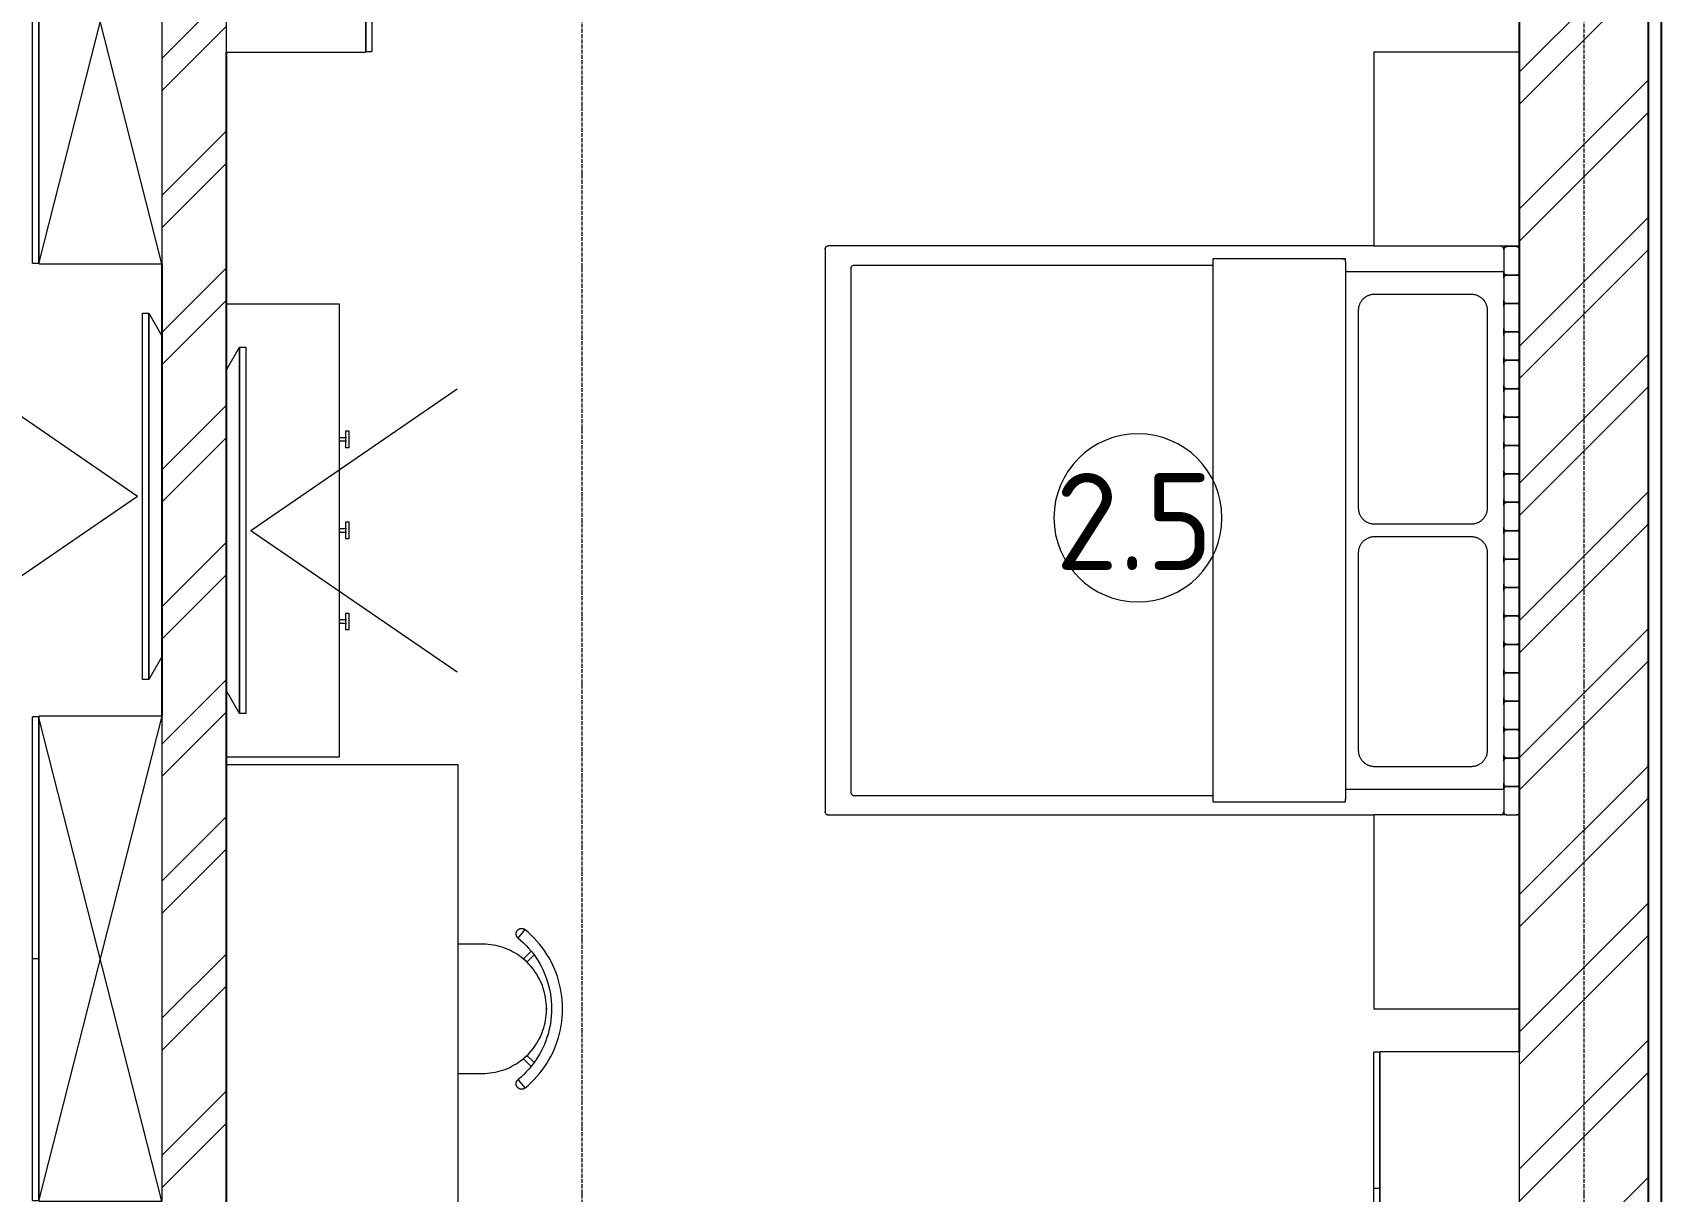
# Model space of a CAD drawing. Header units: millimetres. Extents: x -5016 to 23572, y 233981 to 377995.
# Drawn here: x 7800 to 12840, y 301780 to 305365 of the extents above; entities that cross this region are included whole.
import ezdxf

# ---------------------------------------------------------------- set-up
doc = ezdxf.new("R2010")
doc.units = ezdxf.units.MM
doc.linetypes.add('Осевая 12-2-2', pattern=[16, 12, -2, 0, -2])
for name, color, linetype, lineweight in [('A-AREA-IDEN', 8, 'Continuous', 13), ('A-DETL-GENF', 9, 'Continuous', 13), ('A-WALL', 8, 'Continuous', 13), ('A-WALL-PATT', 8, 'Continuous', 13), ('I-FURN', 9, 'Continuous', 13), ('M-EQPM', 9, 'Continuous', 13), ('S-GRID', 8, 'Continuous', 13), ('АР_подложка', 8, 'Continuous', 13)]:
    doc.layers.add(name, color=color, linetype=linetype, lineweight=lineweight)
doc.styles.add('GOST Common', font='GOST_Common.ttf', dxfattribs={"height": 300})
pattern_1 = [(45, (0, 0), (-212.132, 212.132), []), (45, (0, 100), (-212.132, 212.132), [])]

# ---------------------------------------------------------------- blocks, each defined once
blk = doc.blocks.new('INT 18 Шкаф - INT 18 Шкаф-1564877-Этаж 2 - План кровли')
at = {"layer": 'I-FURN'}
for p, q in [((-422.5, 80), (-422.5, -350)), ((-422.5, 80), (422.5, 80)), ((-421, 100), (-0.8, 100)), ((-421, 100), (-421, 82)), ((-0.8, 82), (-421, 82)), ((-0.8, 82), (-0.8, 100)), ((0.8, 100), (421, 100)), ((0.8, 100), (0.8, 82)), ((421, 82), (0.8, 82)), ((421, 82), (421, 100)), ((422.5, -350), (422.5, 80)), ((422.5, -350), (-422.5, -350))]:
    blk.add_line(p, q, dxfattribs=at)
blk = doc.blocks.new('ТВ - Плоский экран1 - ТВ 60_ 3-1356783-Этаж 2 - План кровли')
at = {"layer": 'M-EQPM'}
for p, q in [((-570.5, 18.5), (-500.5, 58.5)), ((492.6, 58.5), (562.6, 18.5)), ((-570.5, -1.5), (-570.5, 18.5)), ((-570.5, 18.5), (562.6, 18.5)), ((562.6, 18.5), (-570.5, 18.5)), ((562.6, 18.5), (562.6, -1.5)), ((562.6, -1.5), (-570.5, -1.5)), ((-3.9, -16.5), (-441.8, -655.4)), ((-3.9, -16.5), (433.9, -655.4))]:
    blk.add_line(p, q, dxfattribs=at)
blk = doc.blocks.new('INT 18 Шкаф - INT 18 Шкаф-1565554-Этаж 2 - План кровли')
at = {"layer": 'A-DETL-GENF'}
for p, q in [((750, 350), (-750, -32)), ((-750, 350), (750, -32))]:
    blk.add_line(p, q, dxfattribs=at)
at = {"layer": 'I-FURN'}
for p, q in [((-750, 350), (750, 350)), ((-750, 350), (-750, -30)), ((750, -30), (750, 350)), ((750, -30), (-750, -30)), ((-748.5, -32), (-0.8, -32)), ((-748.5, -32), (-748.5, -50)), ((-0.8, -50), (-748.5, -50)), ((-0.8, -50), (-0.8, -32)), ((0.8, -32), (748.5, -32)), ((0.8, -32), (0.8, -50)), ((748.5, -50), (0.8, -50)), ((748.5, -50), (748.5, -32))]:
    blk.add_line(p, q, dxfattribs=at)
blk = doc.blocks.new('INT 18 Шкаф-ящики - INT 18 Шкаф-ящики-V11-Этаж 2 - План кровли')
at = {"layer": 'I-FURN'}
for p, q in [((300, 100), (-300, 100)), ((-300, 100), (-300, -350)), ((300, -350), (300, 100))]:
    blk.add_line(p, q, dxfattribs=at)
blk = doc.blocks.new('INT 18 Шкаф-ящики - INT 18 Шкаф-ящики-V12-Этаж 2 - План кровли')
at = {"layer": 'I-FURN'}
for p, q in [((-300, 350), (-300, 342)), ((-300, 312), (-300, -100)), ((300, -100), (300, 350)), ((-300, -100), (300, -100))]:
    blk.add_line(p, q, dxfattribs=at)
blk = doc.blocks.new('INT Мягкая стеновая панель - INT Мягкая стеновая панель-1565844-Этаж 2 - План кровли')
at = {"layer": 'I-FURN'}
for p, q in [((-879, -310), (-879, -340)), ((-869, -350), (-801.1, -350)), ((-791.1, -310), (-791.1, -340)), ((-791.1, -340), (-791.1, -310)), ((-781.1, -350), (-713.2, -350)), ((-703.2, -310), (-703.2, -340)), ((-703.2, -340), (-703.2, -310)), ((-693.2, -350), (-625.3, -350)), ((-615.3, -310), (-615.3, -340)), ((-615.3, -340), (-615.3, -310)), ((-605.3, -350), (-537.4, -350)), ((-527.4, -310), (-527.4, -340)), ((-527.4, -340), (-527.4, -310)), ((-517.4, -350), (-449.5, -350)), ((-439.5, -310), (-439.5, -340)), ((-439.5, -340), (-439.5, -310)), ((-429.5, -350), (-361.6, -350)), ((-351.6, -310), (-351.6, -340)), ((-351.6, -340), (-351.6, -310)), ((-341.6, -350), (-273.7, -350)), ((-263.7, -310), (-263.7, -340)), ((-263.7, -340), (-263.7, -310)), ((-253.7, -350), (-185.8, -350)), ((-175.8, -310), (-175.8, -340)), ((-175.8, -340), (-175.8, -310)), ((-165.8, -350), (-97.9, -350)), ((-87.9, -310), (-87.9, -340)), ((-87.9, -340), (-87.9, -310)), ((-77.9, -350), (-10, -350)), ((0, -310), (0, -340)), ((0, -340), (0, -310)), ((10, -350), (77.9, -350)), ((87.9, -310), (87.9, -340)), ((87.9, -340), (87.9, -310)), ((97.9, -350), (165.8, -350)), ((175.8, -310), (175.8, -340)), ((175.8, -340), (175.8, -310)), ((185.8, -350), (253.7, -350)), ((263.7, -310), (263.7, -340)), ((263.7, -340), (263.7, -310)), ((273.7, -350), (341.6, -350)), ((351.6, -310), (351.6, -340)), ((351.6, -340), (351.6, -310)), ((361.6, -350), (429.5, -350)), ((439.5, -310), (439.5, -340)), ((439.5, -340), (439.5, -310)), ((449.5, -350), (517.4, -350)), ((527.4, -310), (527.4, -340)), ((527.4, -340), (527.4, -310)), ((537.4, -350), (605.3, -350)), ((615.3, -310), (615.3, -340)), ((615.3, -340), (615.3, -310)), ((625.3, -350), (693.2, -350)), ((703.2, -310), (703.2, -340)), ((703.2, -340), (703.2, -310)), ((713.2, -350), (781.1, -350)), ((791.1, -340), (791.1, -310)), ((791.1, -310), (791.1, -340)), ((801.1, -350), (869, -350)), ((879, -340), (879, -310))]:
    blk.add_line(p, q, dxfattribs=at)
at = {"layer": 'I-FURN', "flags": 128}
for points in [[(-874.9, -302), (-876.1, -302.9), (-877.7, -305), (-878.7, -307.4), (-879, -310)], [(-791.1, -310), (-791.4, -307.4), (-792.4, -305), (-794, -302.9), (-795.2, -302)], [(-787, -302), (-788.2, -302.9), (-789.8, -305), (-790.8, -307.4), (-791.1, -310)], [(-703.2, -310), (-703.5, -307.4), (-704.5, -305), (-706.1, -302.9), (-707.3, -302)], [(-699.1, -302), (-700.3, -302.9), (-701.9, -305), (-702.9, -307.4), (-703.2, -310)], [(-615.3, -310), (-615.6, -307.4), (-616.6, -305), (-618.2, -302.9), (-619.4, -302)], [(-611.2, -302), (-612.4, -302.9), (-614, -305), (-615, -307.4), (-615.3, -310)], [(-527.4, -310), (-527.7, -307.4), (-528.7, -305), (-530.3, -302.9), (-531.5, -302)], [(-523.3, -302), (-524.5, -302.9), (-526.1, -305), (-527.1, -307.4), (-527.4, -310)], [(-439.5, -310), (-439.8, -307.4), (-440.8, -305), (-442.4, -302.9), (-443.6, -302)], [(-435.7, -302.2), (-436.6, -302.9), (-438.2, -305), (-439.2, -307.4), (-439.5, -310)], [(-351.6, -310), (-351.9, -307.4), (-352.9, -305), (-354.5, -302.9), (-355.7, -302)], [(-347.5, -302), (-348.7, -302.9), (-350.3, -305), (-351.3, -307.4), (-351.6, -310)], [(-263.7, -310), (-264, -307.4), (-265, -305), (-266.6, -302.9), (-267.8, -302)], [(-259.6, -302), (-260.8, -302.9), (-262.4, -305), (-263.4, -307.4), (-263.7, -310)], [(-175.8, -310), (-176.1, -307.4), (-177.1, -305), (-178.7, -302.9), (-179.9, -302)], [(-171.7, -302), (-172.9, -302.9), (-174.5, -305), (-175.5, -307.4), (-175.8, -310)], [(-87.9, -310), (-88.2, -307.4), (-89.2, -305), (-90.8, -302.9), (-92, -302)], [(-83.8, -302), (-85, -302.9), (-86.6, -305), (-87.6, -307.4), (-87.9, -310)], [(0, -310), (-0.3, -307.4), (-1.3, -305), (-2.9, -302.9), (-4.1, -302)], [(4.1, -302), (2.9, -302.9), (1.3, -305), (0.3, -307.4), (0, -310)], [(87.9, -310), (87.6, -307.4), (86.6, -305), (85, -302.9), (83.8, -302)], [(92, -302), (90.8, -302.9), (89.2, -305), (88.2, -307.4), (87.9, -310)], [(175.8, -310), (175.5, -307.4), (174.5, -305), (172.9, -302.9), (171.7, -302)], [(179.9, -302), (178.7, -302.9), (177.1, -305), (176.1, -307.4), (175.8, -310)], [(263.7, -310), (263.4, -307.4), (262.4, -305), (260.8, -302.9), (259.6, -302)], [(267.8, -302), (266.6, -302.9), (265, -305), (264, -307.4), (263.7, -310)], [(351.6, -310), (351.3, -307.4), (350.3, -305), (348.7, -302.9), (347.5, -302)], [(355.7, -302), (354.5, -302.9), (352.9, -305), (351.9, -307.4), (351.6, -310)], [(439.5, -310), (439.2, -307.4), (438.2, -305), (436.6, -302.9), (435.4, -302)], [(443.6, -302), (442.4, -302.9), (440.8, -305), (439.8, -307.4), (439.5, -310)], [(527.4, -310), (527.1, -307.4), (526.1, -305), (524.5, -302.9), (523.3, -302)], [(531.5, -302), (530.3, -302.9), (528.7, -305), (527.7, -307.4), (527.4, -310)], [(615.3, -310), (615, -307.4), (614, -305), (612.4, -302.9), (611.2, -302)], [(619.4, -302), (618.2, -302.9), (616.6, -305), (615.6, -307.4), (615.3, -310)], [(703.2, -310), (702.9, -307.4), (701.9, -305), (700.3, -302.9), (699.1, -302)], [(707.3, -302), (706.1, -302.9), (704.5, -305), (703.5, -307.4), (703.2, -310)], [(791.1, -310), (790.8, -307.4), (789.8, -305), (788.2, -302.9), (787, -302)], [(795.2, -302), (794, -302.9), (792.4, -305), (791.4, -307.4), (791.1, -310)], [(879, -310), (878.7, -307.4), (877.7, -305), (876.1, -302.9), (874.9, -302)], [(-879, -310), (-878.7, -307.4), (-877.7, -305)], [(-879, -340), (-878.7, -342.6), (-877.7, -345), (-876.1, -347.1), (-874, -348.7), (-871.6, -349.7), (-869, -350)], [(-877.7, -345), (-878.7, -342.6), (-879, -340)], [(-869, -350), (-871.6, -349.7), (-874, -348.7)], [(-801.1, -350), (-798.5, -349.7), (-796.1, -348.7), (-794, -347.1), (-792.4, -345), (-791.4, -342.6), (-791.1, -340)], [(-796.1, -348.7), (-798.5, -349.7), (-801.1, -350)], [(-792.4, -305), (-791.4, -307.4), (-791.1, -310)], [(-791.1, -340), (-791.4, -342.6), (-792.4, -345)], [(-791.1, -310), (-790.8, -307.4), (-789.8, -305)], [(-791.1, -340), (-790.8, -342.6), (-789.8, -345), (-788.2, -347.1), (-786.1, -348.7), (-783.7, -349.7), (-781.1, -350)], [(-789.8, -345), (-790.8, -342.6), (-791.1, -340)], [(-781.1, -350), (-783.7, -349.7), (-786.1, -348.7)], [(-713.2, -350), (-710.6, -349.7), (-708.2, -348.7), (-706.1, -347.1), (-704.5, -345), (-703.5, -342.6), (-703.2, -340)], [(-708.2, -348.7), (-710.6, -349.7), (-713.2, -350)], [(-704.5, -305), (-703.5, -307.4), (-703.2, -310)], [(-703.2, -340), (-703.5, -342.6), (-704.5, -345)], [(-703.2, -310), (-702.9, -307.4), (-701.9, -305)], [(-703.2, -340), (-702.9, -342.6), (-701.9, -345), (-700.3, -347.1), (-698.2, -348.7), (-695.8, -349.7), (-693.2, -350)], [(-701.9, -345), (-702.9, -342.6), (-703.2, -340)], [(-693.2, -350), (-695.8, -349.7), (-698.2, -348.7)], [(-625.3, -350), (-622.7, -349.7), (-620.3, -348.7), (-618.2, -347.1), (-616.6, -345), (-615.6, -342.6), (-615.3, -340)], [(-620.3, -348.7), (-622.7, -349.7), (-625.3, -350)], [(-616.6, -305), (-615.6, -307.4), (-615.3, -310)], [(-615.3, -340), (-615.6, -342.6), (-616.6, -345)], [(-615.3, -310), (-615, -307.4), (-614, -305)], [(-615.3, -340), (-615, -342.6), (-614, -345), (-612.4, -347.1), (-610.3, -348.7), (-607.9, -349.7), (-605.3, -350)], [(-614, -345), (-615, -342.6), (-615.3, -340)], [(-605.3, -350), (-607.9, -349.7), (-610.3, -348.7)], [(-537.4, -350), (-534.8, -349.7), (-532.4, -348.7), (-530.3, -347.1), (-528.7, -345), (-527.7, -342.6), (-527.4, -340)], [(-532.4, -348.7), (-534.8, -349.7), (-537.4, -350)], [(-528.7, -305), (-527.7, -307.4), (-527.4, -310)], [(-527.4, -340), (-527.7, -342.6), (-528.7, -345)], [(-527.4, -310), (-527.1, -307.4), (-526.1, -305)], [(-527.4, -340), (-527.1, -342.6), (-526.1, -345), (-524.5, -347.1), (-522.4, -348.7), (-520, -349.7), (-517.4, -350)], [(-526.1, -345), (-527.1, -342.6), (-527.4, -340)], [(-517.4, -350), (-520, -349.7), (-522.4, -348.7)], [(-449.5, -350), (-446.9, -349.7), (-444.5, -348.7), (-442.4, -347.1), (-440.8, -345), (-439.8, -342.6), (-439.5, -340)], [(-444.5, -348.7), (-446.9, -349.7), (-449.5, -350)], [(-440.8, -305), (-439.8, -307.4), (-439.5, -310)], [(-439.5, -340), (-439.8, -342.6), (-440.8, -345)], [(-439.5, -310), (-439.2, -307.4), (-438.2, -305)], [(-439.5, -340), (-439.2, -342.6), (-438.2, -345), (-436.6, -347.1), (-434.5, -348.7), (-432.1, -349.7), (-429.5, -350)], [(-438.2, -345), (-439.2, -342.6), (-439.5, -340)], [(-429.5, -350), (-432.1, -349.7), (-434.5, -348.7)], [(-361.6, -350), (-359, -349.7), (-356.6, -348.7), (-354.5, -347.1), (-352.9, -345), (-351.9, -342.6), (-351.6, -340)], [(-356.6, -348.7), (-359, -349.7), (-361.6, -350)], [(-352.9, -305), (-351.9, -307.4), (-351.6, -310)], [(-351.6, -340), (-351.9, -342.6), (-352.9, -345)], [(-351.6, -310), (-351.3, -307.4), (-350.3, -305)], [(-351.6, -340), (-351.3, -342.6), (-350.3, -345), (-348.7, -347.1), (-346.6, -348.7), (-344.2, -349.7), (-341.6, -350)], [(-350.3, -345), (-351.3, -342.6), (-351.6, -340)], [(-341.6, -350), (-344.2, -349.7), (-346.6, -348.7)], [(-273.7, -350), (-271.1, -349.7), (-268.7, -348.7), (-266.6, -347.1), (-265, -345), (-264, -342.6), (-263.7, -340)], [(-268.7, -348.7), (-271.1, -349.7), (-273.7, -350)], [(-265, -305), (-264, -307.4), (-263.7, -310)], [(-263.7, -340), (-264, -342.6), (-265, -345)], [(-263.7, -310), (-263.4, -307.4), (-262.4, -305)], [(-263.7, -340), (-263.4, -342.6), (-262.4, -345), (-260.8, -347.1), (-258.7, -348.7), (-256.3, -349.7), (-253.7, -350)], [(-262.4, -345), (-263.4, -342.6), (-263.7, -340)], [(-253.7, -350), (-256.3, -349.7), (-258.7, -348.7)], [(-185.8, -350), (-183.2, -349.7), (-180.8, -348.7), (-178.7, -347.1), (-177.1, -345), (-176.1, -342.6), (-175.8, -340)], [(-180.8, -348.7), (-183.2, -349.7), (-185.8, -350)], [(-177.1, -305), (-176.1, -307.4), (-175.8, -310)], [(-175.8, -340), (-176.1, -342.6), (-177.1, -345)], [(-175.8, -310), (-175.5, -307.4), (-174.5, -305)], [(-175.8, -340), (-175.5, -342.6), (-174.5, -345), (-172.9, -347.1), (-170.8, -348.7), (-168.4, -349.7), (-165.8, -350)], [(-174.5, -345), (-175.5, -342.6), (-175.8, -340)], [(-165.8, -350), (-168.4, -349.7), (-170.8, -348.7)], [(-97.9, -350), (-95.3, -349.7), (-92.9, -348.7), (-90.8, -347.1), (-89.2, -345), (-88.2, -342.6), (-87.9, -340)], [(-92.9, -348.7), (-95.3, -349.7), (-97.9, -350)], [(-89.2, -305), (-88.2, -307.4), (-87.9, -310)], [(-87.9, -340), (-88.2, -342.6), (-89.2, -345)], [(-87.9, -310), (-87.6, -307.4), (-86.6, -305)], [(-87.9, -340), (-87.6, -342.6), (-86.6, -345), (-85, -347.1), (-82.9, -348.7), (-80.5, -349.7), (-77.9, -350)], [(-86.6, -345), (-87.6, -342.6), (-87.9, -340)], [(-77.9, -350), (-80.5, -349.7), (-82.9, -348.7)], [(-10, -350), (-7.4, -349.7), (-5, -348.7), (-2.9, -347.1), (-1.3, -345), (-0.3, -342.6), (0, -340)], [(-5, -348.7), (-7.4, -349.7), (-10, -350)], [(-1.3, -305), (-0.3, -307.4), (0, -310)], [(0, -340), (-0.3, -342.6), (-1.3, -345)], [(0, -310), (0.3, -307.4), (1.3, -305)], [(0, -340), (0.3, -342.6), (1.3, -345), (2.9, -347.1), (5, -348.7), (7.4, -349.7), (10, -350)], [(1.3, -345), (0.3, -342.6), (0, -340)], [(10, -350), (7.4, -349.7), (5, -348.7)], [(77.9, -350), (80.5, -349.7), (82.9, -348.7), (85, -347.1), (86.6, -345), (87.6, -342.6), (87.9, -340)], [(82.9, -348.7), (80.5, -349.7), (77.9, -350)], [(86.6, -305), (87.6, -307.4), (87.9, -310)], [(87.9, -340), (87.6, -342.6), (86.6, -345)], [(87.9, -310), (88.2, -307.4), (89.2, -305)], [(87.9, -340), (88.2, -342.6), (89.2, -345), (90.8, -347.1), (92.9, -348.7), (95.3, -349.7), (97.9, -350)], [(89.2, -345), (88.2, -342.6), (87.9, -340)], [(97.9, -350), (95.3, -349.7), (92.9, -348.7)], [(165.8, -350), (168.4, -349.7), (170.8, -348.7), (172.9, -347.1), (174.5, -345), (175.5, -342.6), (175.8, -340)], [(170.8, -348.7), (168.4, -349.7), (165.8, -350)], [(174.5, -305), (175.5, -307.4), (175.8, -310)], [(175.8, -340), (175.5, -342.6), (174.5, -345)], [(175.8, -310), (176.1, -307.4), (177.1, -305)], [(175.8, -340), (176.1, -342.6), (177.1, -345), (178.7, -347.1), (180.8, -348.7), (183.2, -349.7), (185.8, -350)], [(177.1, -345), (176.1, -342.6), (175.8, -340)], [(185.8, -350), (183.2, -349.7), (180.8, -348.7)], [(253.7, -350), (256.3, -349.7), (258.7, -348.7), (260.8, -347.1), (262.4, -345), (263.4, -342.6), (263.7, -340)], [(258.7, -348.7), (256.3, -349.7), (253.7, -350)], [(262.4, -305), (263.4, -307.4), (263.7, -310)], [(263.7, -340), (263.4, -342.6), (262.4, -345)], [(263.7, -310), (264, -307.4), (265, -305)], [(263.7, -340), (264, -342.6), (265, -345), (266.6, -347.1), (268.7, -348.7), (271.1, -349.7), (273.7, -350)], [(265, -345), (264, -342.6), (263.7, -340)], [(273.7, -350), (271.1, -349.7), (268.7, -348.7)], [(341.6, -350), (344.2, -349.7), (346.6, -348.7), (348.7, -347.1), (350.3, -345), (351.3, -342.6), (351.6, -340)], [(346.6, -348.7), (344.2, -349.7), (341.6, -350)], [(350.3, -305), (351.3, -307.4), (351.6, -310)], [(351.6, -340), (351.3, -342.6), (350.3, -345)], [(351.6, -310), (351.9, -307.4), (352.9, -305)], [(351.6, -340), (351.9, -342.6), (352.9, -345), (354.5, -347.1), (356.6, -348.7), (359, -349.7), (361.6, -350)], [(352.9, -345), (351.9, -342.6), (351.6, -340)], [(361.6, -350), (359, -349.7), (356.6, -348.7)], [(429.5, -350), (432.1, -349.7), (434.5, -348.7), (436.6, -347.1), (438.2, -345), (439.2, -342.6), (439.5, -340)], [(434.5, -348.7), (432.1, -349.7), (429.5, -350)], [(438.2, -305), (439.2, -307.4), (439.5, -310)], [(439.5, -340), (439.2, -342.6), (438.2, -345)], [(439.5, -310), (439.8, -307.4), (440.8, -305)], [(439.5, -340), (439.8, -342.6), (440.8, -345), (442.4, -347.1), (444.5, -348.7), (446.9, -349.7), (449.5, -350)], [(440.8, -345), (439.8, -342.6), (439.5, -340)], [(449.5, -350), (446.9, -349.7), (444.5, -348.7)], [(517.4, -350), (520, -349.7), (522.4, -348.7), (524.5, -347.1), (526.1, -345), (527.1, -342.6), (527.4, -340)], [(522.4, -348.7), (520, -349.7), (517.4, -350)], [(526.1, -305), (527.1, -307.4), (527.4, -310)], [(527.4, -340), (527.1, -342.6), (526.1, -345)], [(527.4, -310), (527.7, -307.4), (528.7, -305)], [(527.4, -340), (527.7, -342.6), (528.7, -345), (530.3, -347.1), (532.4, -348.7), (534.8, -349.7), (537.4, -350)], [(528.7, -345), (527.7, -342.6), (527.4, -340)], [(537.4, -350), (534.8, -349.7), (532.4, -348.7)], [(605.3, -350), (607.9, -349.7), (610.3, -348.7), (612.4, -347.1), (614, -345), (615, -342.6), (615.3, -340)], [(610.3, -348.7), (607.9, -349.7), (605.3, -350)], [(614, -305), (615, -307.4), (615.3, -310)], [(615.3, -340), (615, -342.6), (614, -345)], [(615.3, -310), (615.6, -307.4), (616.6, -305)], [(615.3, -340), (615.6, -342.6), (616.6, -345), (618.2, -347.1), (620.3, -348.7), (622.7, -349.7), (625.3, -350)], [(616.6, -345), (615.6, -342.6), (615.3, -340)], [(625.3, -350), (622.7, -349.7), (620.3, -348.7)], [(693.2, -350), (695.8, -349.7), (698.2, -348.7), (700.3, -347.1), (701.9, -345), (702.9, -342.6), (703.2, -340)], [(698.2, -348.7), (695.8, -349.7), (693.2, -350)], [(701.9, -305), (702.9, -307.4), (703.2, -310)], [(703.2, -340), (702.9, -342.6), (701.9, -345)], [(703.2, -310), (703.5, -307.4), (704.5, -305)], [(703.2, -340), (703.5, -342.6), (704.5, -345), (706.1, -347.1), (708.2, -348.7), (710.6, -349.7), (713.2, -350)], [(704.5, -345), (703.5, -342.6), (703.2, -340)], [(713.2, -350), (710.6, -349.7), (708.2, -348.7)], [(781.1, -350), (783.7, -349.7), (786.1, -348.7), (788.2, -347.1), (789.8, -345), (790.8, -342.6), (791.1, -340)], [(786.1, -348.7), (783.7, -349.7), (781.1, -350)], [(789.8, -305), (790.8, -307.4), (791.1, -310)], [(791.1, -340), (790.8, -342.6), (789.8, -345)], [(791.1, -310), (791.4, -307.4), (792.4, -305)], [(791.1, -340), (791.4, -342.6), (792.4, -345), (794, -347.1), (796.1, -348.7), (798.5, -349.7), (801.1, -350)], [(792.4, -345), (791.4, -342.6), (791.1, -340)], [(801.1, -350), (798.5, -349.7), (796.1, -348.7)], [(869, -350), (871.6, -349.7), (874, -348.7), (876.1, -347.1), (877.7, -345), (878.7, -342.6), (879, -340)], [(874, -348.7), (871.6, -349.7), (869, -350)], [(877.7, -305), (878.7, -307.4), (879, -310)], [(879, -340), (878.7, -342.6), (877.7, -345)]]:
    blk.add_lwpolyline(points, dxfattribs=at)
blk = doc.blocks.new('INT 15 Тумба - INT 15 Тумба-1565934-Этаж 2 - План кровли')
at = {"layer": 'I-FURN'}
for p, q in [((-256.7, 180), (-306.7, 180)), ((-306.7, 180), (-306.7, 168)), ((-306.7, 168), (-256.7, 168)), ((-286.7, 171), (-286.7, 150)), ((-276.7, 150), (-276.7, 171)), ((-256.7, 168), (-256.7, 180)), ((25, 180), (-25, 180)), ((-25, 180), (-25, 168)), ((-25, 168), (25, 168)), ((-5, 171), (-5, 150)), ((5, 150), (5, 171)), ((25, 168), (25, 180)), ((306.7, 180), (256.7, 180)), ((256.7, 180), (256.7, 168)), ((256.7, 168), (306.7, 168)), ((276.7, 171), (276.7, 150)), ((286.7, 150), (286.7, 171)), ((306.7, 168), (306.7, 180)), ((700, 150), (-700, 150)), ((-700, 150), (-700, -200)), ((-286.7, 150), (-286.5, 150)), ((-286.7, 150), (-284.2, 150)), ((-279.2, 150), (-276.7, 150)), ((-276.8, 150), (-276.7, 150)), ((-5, 150), (-4.8, 150)), ((-5, 150), (-2.5, 150)), ((2.5, 150), (5, 150)), ((4.8, 150), (5, 150)), ((276.7, 150), (276.8, 150)), ((276.7, 150), (279.2, 150)), ((284.2, 150), (286.7, 150)), ((286.5, 150), (286.7, 150)), ((700, -200), (700, 150))]:
    blk.add_line(p, q, dxfattribs=at)
blk = doc.blocks.new('ТВ - Плоский экран1 - ТВ 60_ 3-1565984-Этаж 2 - План кровли')
at = {"layer": 'M-EQPM'}
for p, q in [((-3.9, 16.5), (-441.8, 655.4)), ((-3.9, 16.5), (433.9, 655.4)), ((-570.5, -18.5), (-570.5, 1.5)), ((-570.5, 1.5), (562.6, 1.5)), ((562.6, 1.5), (562.6, -18.5)), ((562.6, -18.5), (-570.5, -18.5)), ((-500.5, -58.5), (-570.5, -18.5)), ((-570.5, -18.5), (562.6, -18.5)), ((562.6, -18.5), (492.6, -58.5))]:
    blk.add_line(p, q, dxfattribs=at)
blk = doc.blocks.new('INT 18 Шкаф - INT 18 Шкаф-1565985-Этаж 2 - План кровли')
at = {"layer": 'A-DETL-GENF'}
for p, q in [((750, -350), (-750, 32)), ((-750, -350), (750, 32))]:
    blk.add_line(p, q, dxfattribs=at)
at = {"layer": 'I-FURN'}
for p, q in [((-750, 30), (-750, -350)), ((-750, 30), (750, 30)), ((-748.5, 50), (-0.8, 50)), ((-748.5, 50), (-748.5, 32)), ((-0.8, 32), (-748.5, 32)), ((-0.8, 32), (-0.8, 50)), ((0.8, 50), (748.5, 50)), ((0.8, 50), (0.8, 32)), ((748.5, 32), (0.8, 32)), ((748.5, 32), (748.5, 50)), ((750, -350), (750, 30)), ((750, -350), (-750, -350))]:
    blk.add_line(p, q, dxfattribs=at)
blk = doc.blocks.new('INT 18 Шкаф-ящики - INT 18 Шкаф-ящики-1566035-Этаж 2 - План кровли')
at = {"layer": 'I-FURN'}
for p, q in [((754.8, 366.7), (-754.8, 366.7)), ((-754.8, 366.7), (-754.8, -350)), ((754.8, -350), (754.8, 366.7))]:
    blk.add_line(p, q, dxfattribs=at)
blk = doc.blocks.new('INT Стул Delo Нра - INT Стул Delo Нра-1356781-Этаж 2 - План кровли')
at = {"layer": 'I-FURN'}
for p, q in [((-143.3, 133.4), (-165.6, 156.1)), ((2, 195), (-2, 195)), ((-2, 195), (2, 195)), ((165.6, 156.1), (143.4, 133.5)), ((-218.7, 107.5), (-245, 129)), ((-178.4, 147.6), (-154, 122.9)), ((154.2, 123.1), (178.4, 147.6)), ((245, 129), (218.7, 107.5)), ((-200, -3), (-200, -78.3)), ((200, -78.3), (200, -3))]:
    blk.add_line(p, q, dxfattribs=at)
at = {"layer": 'I-FURN', "flags": 128}
for points in [[(0, 245), (-12.7, 244.7), (-25.3, 244), (-37.9, 242.7), (-50.5, 241), (-62.9, 238.7), (-75.3, 235.9), (-87.5, 232.7), (-99.6, 228.9), (-111.6, 224.7), (-123.3, 220), (-134.9, 214.8), (-146.3, 209.2), (-157.4, 203.1), (-168.2, 196.6), (-178.8, 189.7), (-189.1, 182.3), (-199.2, 174.6), (-200, 173.9)], [(-178.5, 147.5), (-169.6, 154.5), (-160.4, 161.1), (-151, 167.3), (-141.3, 173.1), (-131.4, 178.6), (-121.3, 183.7), (-111, 188.3), (-100.5, 192.5), (-89.9, 196.3), (-79.1, 199.7), (-68.1, 202.7), (-57.1, 205.2), (-46, 207.2), (-34.8, 208.8), (-23.6, 210), (-12.3, 210.7), (-1, 211), (0, 211)], [(200, 173.9), (190, 181.7), (179.7, 189.1), (169.2, 196), (158.3, 202.6), (147.2, 208.7), (135.9, 214.4), (124.3, 219.6), (112.6, 224.3), (100.7, 228.6), (88.6, 232.4), (76.3, 235.7), (64, 238.5), (51.5, 240.8), (39, 242.6), (26.4, 243.9), (13.8, 244.7), (1.1, 245), (0, 245)], [(0, 211), (11.3, 210.8), (22.6, 210.1), (33.8, 209), (45, 207.4), (56.2, 205.4), (67.2, 202.9), (78.1, 200), (88.9, 196.6), (99.6, 192.9), (110.1, 188.7), (120.4, 184.1), (130.6, 179.1), (140.5, 173.6), (150.2, 167.8), (159.6, 161.6), (168.8, 155), (177.8, 148.1), (178.5, 147.5)], [(-200, 173.9), (-209.7, 165.7), (-219, 157.1), (-228, 148.2), (-236.6, 138.9), (-244.8, 129.2), (-245, 129)], [(-2, 195), (-9.9, 194.8), (-17.8, 194.4), (-25.7, 193.6), (-33.5, 192.5), (-41.3, 191.1), (-49.1, 189.3), (-56.7, 187.3), (-64.3, 184.9), (-71.8, 182.3), (-79.1, 179.4), (-86.3, 176.1), (-93.4, 172.6), (-100.4, 168.8), (-107.2, 164.8), (-113.8, 160.4), (-120.2, 155.8), (-126.5, 151), (-132.6, 145.9), (-138.4, 140.5), (-144, 134.9), (-149.4, 129.2), (-154.6, 123.2), (-159.5, 117), (-164.2, 110.6), (-168.6, 104), (-172.8, 97.2), (-176.6, 90.3), (-180.2, 83.3), (-183.5, 76.1), (-186.5, 68.7), (-189.3, 61.3), (-191.7, 53.8), (-193.8, 46.1), (-195.6, 38.4), (-197.1, 30.7), (-198.3, 22.8), (-199.2, 15), (-199.7, 7.1), (-200, -0.9), (-200, -3)], [(200, -3), (199.8, 4.9), (199.4, 12.8), (198.6, 20.7), (197.5, 28.5), (196.1, 36.3), (194.3, 44.1), (192.3, 51.7), (189.9, 59.3), (187.3, 66.8), (184.4, 74.1), (181.1, 81.3), (177.6, 88.4), (173.8, 95.4), (169.8, 102.2), (165.4, 108.8), (160.8, 115.2), (156, 121.5), (150.9, 127.6), (145.5, 133.4), (139.9, 139), (134.2, 144.4), (128.2, 149.6), (122, 154.5), (115.6, 159.2), (109, 163.6), (102.2, 167.8), (95.3, 171.6), (88.3, 175.2), (81.1, 178.5), (73.7, 181.5), (66.3, 184.3), (58.8, 186.7), (51.1, 188.8), (43.4, 190.6), (35.7, 192.1), (27.8, 193.3), (20, 194.2), (12.1, 194.7), (4.1, 195), (2, 195)], [(245, 129), (236.8, 138.6), (228.2, 147.9), (219.2, 156.9), (209.9, 165.5), (200.2, 173.7), (200, 173.9)], [(-218.7, 107.5), (-219.1, 106.9), (-219.6, 106.4), (-220.1, 106), (-220.6, 105.5), (-221.1, 105.1), (-221.6, 104.6), (-222.2, 104.2), (-222.8, 103.9), (-223.3, 103.5), (-223.9, 103.2), (-224.5, 102.9), (-225.2, 102.6), (-225.8, 102.3), (-226.4, 102.1), (-227.1, 101.9), (-227.7, 101.7), (-228.4, 101.6), (-229.1, 101.5), (-229.7, 101.4), (-230.4, 101.3), (-231.1, 101.2), (-231.8, 101.2), (-232.5, 101.2), (-233.1, 101.3), (-233.8, 101.3), (-234.5, 101.4), (-235.2, 101.6), (-235.8, 101.7), (-236.5, 101.9), (-237.1, 102.1), (-237.8, 102.3), (-238.4, 102.5), (-239, 102.8), (-239.6, 103.1), (-240.2, 103.4), (-240.8, 103.8), (-241.4, 104.2), (-241.9, 104.5), (-242.5, 105), (-243, 105.4), (-243.5, 105.9), (-244, 106.3), (-244.5, 106.8), (-244.9, 107.3), (-245.3, 107.9), (-245.7, 108.4), (-246.1, 109), (-246.5, 109.6), (-246.8, 110.1), (-247.1, 110.8), (-247.4, 111.4), (-247.7, 112), (-247.9, 112.6), (-248.1, 113.3), (-248.3, 113.9), (-248.5, 114.6), (-248.6, 115.3), (-248.7, 115.9), (-248.8, 116.6), (-248.8, 117.3), (-248.8, 118), (-248.8, 118.6), (-248.8, 119.3), (-248.8, 120), (-248.7, 120.7), (-248.6, 121.4), (-248.4, 122), (-248.3, 122.7), (-248.1, 123.3), (-247.8, 124), (-247.6, 124.6), (-247.3, 125.2), (-247, 125.8), (-246.7, 126.4), (-246.4, 127), (-246, 127.6), (-245.6, 128.2), (-245.2, 128.7), (-245, 129)], [(-218.7, 107.5), (-211.4, 116.1), (-203.7, 124.4), (-195.7, 132.3), (-187.4, 140), (-178.7, 147.3), (-178.5, 147.5)], [(178.5, 147.5), (187.2, 140.2), (195.5, 132.5), (203.5, 124.6), (211.2, 116.3), (218.5, 107.7), (218.7, 107.5)], [(245, 129), (245.4, 128.5), (245.8, 127.9), (246.2, 127.3), (246.5, 126.8), (246.9, 126.2), (247.2, 125.6), (247.5, 124.9), (247.7, 124.3), (248, 123.7), (248.2, 123), (248.3, 122.4), (248.5, 121.7), (248.6, 121), (248.7, 120.4), (248.8, 119.7), (248.8, 119), (248.8, 118.3), (248.8, 117.7), (248.8, 117), (248.7, 116.3), (248.6, 115.6), (248.5, 115), (248.4, 114.3), (248.2, 113.6), (248, 113), (247.8, 112.3), (247.6, 111.7), (247.3, 111.1), (247, 110.5), (246.7, 109.9), (246.3, 109.3), (245.9, 108.7), (245.6, 108.2), (245.1, 107.6), (244.7, 107.1), (244.2, 106.6), (243.8, 106.1), (243.3, 105.6), (242.8, 105.2), (242.2, 104.8), (241.7, 104.4), (241.1, 104), (240.5, 103.6), (240, 103.3), (239.4, 103), (238.7, 102.7), (238.1, 102.4), (237.5, 102.2), (236.8, 102), (236.2, 101.8), (235.5, 101.6), (234.8, 101.5), (234.2, 101.4), (233.5, 101.3), (232.8, 101.3), (232.1, 101.2), (231.5, 101.2), (230.8, 101.3), (230.1, 101.3), (229.4, 101.4), (228.8, 101.5), (228.1, 101.6), (227.4, 101.8), (226.8, 102), (226.1, 102.2), (225.5, 102.5), (224.9, 102.7), (224.3, 103), (223.7, 103.3), (223.1, 103.7), (222.5, 104), (221.9, 104.4), (221.4, 104.8), (220.9, 105.3), (220.4, 105.7), (219.9, 106.2), (219.4, 106.7), (218.9, 107.2), (218.7, 107.5)]]:
    blk.add_lwpolyline(points, dxfattribs=at)
at = {"layer": 'I-FURN'}
for centre, start, end in [((-2, -3), 90, 92.1537), ((2, -3), 87.8463, 90), ((-2, -3), 135, 138.355), ((2, -3), 45, 48.355), ((-2, -3), 177.8463, 180), ((2, -3), 0, 2.1537)]:
    blk.add_arc(centre, 198, start, end, dxfattribs=at)
blk = doc.blocks.new('INT Марка помещения - Номер помещения _ Площадь _ Имя-1615504-Этаж 2 - План кровли')
at = {"layer": 'A-AREA-IDEN'}
for start, end in [(360, 180), (180, 360)]:
    blk.add_arc((0, 0), 2.6, start, end, dxfattribs=at)
blk = doc.blocks.new('АР_k2roof1')
at = {"layer": 'A-WALL-PATT', "lineweight": 9}
h = blk.add_hatch(dxfattribs=at)
h.set_pattern_fill('FP_1', color=256, style=0, pattern_type=2)
h.set_pattern_definition(pattern_1)
h.paths.add_polyline_path([(14568.2, 6122.6), (14968.2, 6122.6), (14968.2, 11122.6), (14568.2, 11122.6), (14568.2, 10822.6), (14570.2, 10822.1), (14570.2, 10242.6), (14568.2, 10242.6), (14568.2, 6884.8)])
h = blk.add_hatch(dxfattribs=at)
h.set_pattern_fill('FP_1', color=256, style=0, pattern_type=2)
h.set_pattern_definition(pattern_1)
h.paths.add_polyline_path([(10368.2, 5972.6), (10568.2, 5972.6), (10568.2, 10822.6), (10368.2, 10822.6), (10368.2, 6251.4)])
at = {"layer": 'A-WALL', "lineweight": 25}
for p, q in [((14968.2, 5572.6), (14968.2, 10722.6)), ((15008.2, 5532.6), (15008.2, 10682.6)), ((14568.2, 10222.6), (14568.2, 6884.8)), ((10568.2, 5972.6), (10568.2, 9977.6)), ((10368.2, 9322.6), (10368.2, 7922.6))]:
    blk.add_line(p, q, dxfattribs=at)
at = {"layer": 'I-FURN'}
for p, q in [((14118.2, 9377.6), (12430.2, 9377.6)), ((12420.2, 9367.6), (12420.2, 7627.6)), ((14020.2, 9337.6), (13620.2, 9337.6)), ((13620.2, 9337.6), (13620.2, 9328.6)), ((13620.2, 9328.6), (13620.2, 7666.6)), ((14030.2, 9337.6), (14020.2, 9337.6)), ((14020.2, 9337.6), (14030.2, 9337.6)), ((14030.2, 9328.6), (14030.2, 9337.6)), ((14030.2, 9328.6), (14030.2, 7666.6)), ((14520.2, 9365.6), (14520.2, 9367.6)), ((12500.2, 9307.6), (12500.2, 7687.6)), ((13620.2, 9317.6), (12510.2, 9317.6)), ((14520.2, 9297.6), (14030, 9297.6)), ((14520.2, 9288.6), (14520.2, 9297.6)), ((14520.2, 9277.7), (14520.2, 9288.6)), ((14420.2, 9227.6), (14120.2, 9227.6)), ((14070.2, 9177.6), (14070.2, 8567.6)), ((14470.2, 8567.6), (14470.2, 9177.6)), ((14520.2, 9189.8), (14520.2, 9209.8)), ((14520.2, 9101.9), (14520.2, 9121.9)), ((14520.2, 9014), (14520.2, 9034)), ((14520.2, 8926.1), (14520.2, 8946.1)), ((14520.2, 8838.2), (14520.2, 8858.2)), ((14520.2, 8750.3), (14520.2, 8770.3)), ((14520.2, 8662.4), (14520.2, 8682.4)), ((14520.2, 8574.5), (14520.2, 8594.5)), ((14120.2, 8517.6), (14420.2, 8517.6)), ((14420.2, 8477.6), (14120.2, 8477.6)), ((14520.2, 8486.6), (14520.2, 8506.6)), ((14070.2, 8427.6), (14070.2, 7817.6)), ((14470.2, 7817.6), (14470.2, 8427.6)), ((14520.2, 8398.7), (14520.2, 8418.7)), ((14520.2, 8310.8), (14520.2, 8330.8)), ((14520.2, 8222.9), (14520.2, 8242.9)), ((14520.2, 8135), (14520.2, 8155)), ((14520.2, 8047.1), (14520.2, 8067.1)), ((14520.2, 7959.2), (14520.2, 7979.2)), ((14520.2, 7871.3), (14520.2, 7891.3)), ((14120.2, 7767.6), (14420.2, 7767.6)), ((14520.2, 7783.4), (14520.2, 7803.4)), ((14520.2, 7706.6), (14520.2, 7715.5)), ((12510.2, 7677.6), (13620.2, 7677.6)), ((13620.2, 7666.6), (13620.2, 7657.6)), ((14030.2, 7697.6), (14520.2, 7697.6)), ((14030.2, 7657.6), (14030.2, 7666.6)), ((14520.2, 7697.6), (14520.2, 7706.6)), ((14520.2, 7695.5), (14520.2, 7697.6)), ((12430.2, 7617.6), (14118.2, 7617.6)), ((13620.2, 7657.6), (14020.2, 7657.6)), ((14020.2, 7657.6), (14030.2, 7657.6)), ((14020.2, 7657.6), (14030.2, 7657.6))]:
    blk.add_line(p, q, dxfattribs=at)
at = {"layer": 'I-FURN', "flags": 128}
for points in [[(12430.2, 9377.6), (12427.6, 9377.3), (12425.2, 9376.3), (12423.1, 9374.7), (12421.5, 9372.6), (12420.5, 9370.2), (12420.2, 9367.6)], [(12425.2, 9376.3), (12427.6, 9377.3), (12430.2, 9377.6)], [(14520.2, 9367.6), (14519.9, 9370.2), (14518.9, 9372.6), (14517.3, 9374.7), (14515.2, 9376.3), (14512.8, 9377.3), (14510.2, 9377.6)], [(14510.2, 9377.6), (14512.8, 9377.3), (14515.2, 9376.3)], [(12420.2, 9367.6), (12420.5, 9370.2), (12421.5, 9372.6)], [(14518.9, 9372.6), (14519.9, 9370.2), (14520.2, 9367.6)], [(12510.2, 9317.6), (12507.6, 9317.3), (12505.2, 9316.3), (12503.1, 9314.7), (12501.5, 9312.6), (12500.5, 9310.2), (12500.2, 9307.6)], [(14120.2, 9227.6), (14118.2, 9227.6), (14116.2, 9227.5), (14114.2, 9227.3), (14112.2, 9227), (14110.3, 9226.6), (14108.3, 9226.2), (14106.4, 9225.7), (14104.5, 9225.1), (14102.6, 9224.4), (14100.7, 9223.7), (14098.9, 9222.9), (14097.1, 9222), (14095.3, 9221), (14093.6, 9220), (14092, 9218.9), (14090.3, 9217.7), (14088.8, 9216.5), (14087.2, 9215.2), (14085.7, 9213.9), (14084.3, 9212.5), (14083, 9211), (14081.7, 9209.5), (14080.4, 9207.9), (14079.2, 9206.3), (14078.1, 9204.7), (14077.1, 9203), (14076.1, 9201.2), (14075.2, 9199.4), (14074.4, 9197.6), (14073.6, 9195.8), (14072.9, 9193.9), (14072.3, 9192), (14071.8, 9190.1), (14071.3, 9188.1), (14070.9, 9186.1), (14070.6, 9184.2), (14070.4, 9182.2), (14070.3, 9180.2), (14070.2, 9178.2), (14070.2, 9177.6)], [(14470.2, 9177.6), (14470.2, 9179.6), (14470, 9181.6), (14469.8, 9183.6), (14469.6, 9185.6), (14469.2, 9187.6), (14468.8, 9189.5), (14468.2, 9191.5), (14467.7, 9193.4), (14467, 9195.3), (14466.2, 9197.1), (14465.4, 9198.9), (14464.5, 9200.7), (14463.6, 9202.5), (14462.6, 9204.2), (14461.5, 9205.9), (14460.3, 9207.5), (14459.1, 9209.1), (14457.8, 9210.6), (14456.4, 9212.1), (14455, 9213.5), (14453.6, 9214.9), (14452.1, 9216.2), (14450.5, 9217.4), (14448.9, 9218.6), (14447.2, 9219.7), (14445.5, 9220.8), (14443.8, 9221.7), (14442, 9222.6), (14440.2, 9223.5), (14438.3, 9224.2), (14436.4, 9224.9), (14434.5, 9225.5), (14432.6, 9226.1), (14430.7, 9226.5), (14428.7, 9226.9), (14426.7, 9227.2), (14424.7, 9227.4), (14422.7, 9227.6), (14420.7, 9227.6), (14420.2, 9227.6)], [(14070.2, 8567.6), (14070.2, 8565.6), (14070.4, 8563.6), (14070.6, 8561.7), (14070.8, 8559.7), (14071.2, 8557.7), (14071.6, 8555.8), (14072.1, 8553.8), (14072.7, 8551.9), (14073.4, 8550), (14074.1, 8548.2), (14075, 8546.3), (14075.8, 8544.6), (14076.8, 8542.8), (14077.8, 8541.1), (14078.9, 8539.4), (14080.1, 8537.8), (14081.3, 8536.2), (14082.6, 8534.7), (14084, 8533.2), (14085.4, 8531.8), (14086.8, 8530.4), (14088.3, 8529.1), (14089.9, 8527.9), (14091.5, 8526.7), (14093.2, 8525.6), (14094.9, 8524.5), (14096.6, 8523.5), (14098.4, 8522.6), (14100.2, 8521.8), (14102.1, 8521), (14104, 8520.4), (14105.9, 8519.7), (14107.8, 8519.2), (14109.7, 8518.8), (14111.7, 8518.4), (14113.7, 8518.1), (14115.7, 8517.8), (14117.7, 8517.7), (14119.7, 8517.6), (14120.2, 8517.6)], [(14420.2, 8517.6), (14422.2, 8517.7), (14424.2, 8517.8), (14426.2, 8518), (14428.2, 8518.3), (14430.1, 8518.6), (14432.1, 8519.1), (14434, 8519.6), (14435.9, 8520.2), (14437.8, 8520.8), (14439.7, 8521.6), (14441.5, 8522.4), (14443.3, 8523.3), (14445, 8524.3), (14446.8, 8525.3), (14448.4, 8526.4), (14450.1, 8527.5), (14451.6, 8528.8), (14453.2, 8530.1), (14454.6, 8531.4), (14456.1, 8532.8), (14457.4, 8534.3), (14458.7, 8535.8), (14460, 8537.4), (14461.2, 8539), (14462.3, 8540.6), (14463.3, 8542.3), (14464.3, 8544.1), (14465.2, 8545.9), (14466, 8547.7), (14466.8, 8549.5), (14467.5, 8551.4), (14468.1, 8553.3), (14468.6, 8555.2), (14469.1, 8557.2), (14469.5, 8559.1), (14469.8, 8561.1), (14470, 8563.1), (14470.1, 8565.1), (14470.2, 8567.1), (14470.2, 8567.6)], [(14120.2, 8477.6), (14118.2, 8477.6), (14116.2, 8477.5), (14114.2, 8477.3), (14112.2, 8477), (14110.3, 8476.6), (14108.3, 8476.2), (14106.4, 8475.7), (14104.5, 8475.1), (14102.6, 8474.4), (14100.7, 8473.7), (14098.9, 8472.9), (14097.1, 8472), (14095.3, 8471), (14093.6, 8470), (14092, 8468.9), (14090.3, 8467.7), (14088.8, 8466.5), (14087.2, 8465.2), (14085.7, 8463.9), (14084.3, 8462.5), (14083, 8461), (14081.7, 8459.5), (14080.4, 8457.9), (14079.2, 8456.3), (14078.1, 8454.7), (14077.1, 8453), (14076.1, 8451.2), (14075.2, 8449.4), (14074.4, 8447.6), (14073.6, 8445.8), (14072.9, 8443.9), (14072.3, 8442), (14071.8, 8440.1), (14071.3, 8438.1), (14070.9, 8436.1), (14070.6, 8434.2), (14070.4, 8432.2), (14070.3, 8430.2), (14070.2, 8428.2), (14070.2, 8427.6)], [(14470.2, 8427.6), (14470.2, 8429.6), (14470, 8431.6), (14469.8, 8433.6), (14469.6, 8435.6), (14469.2, 8437.6), (14468.8, 8439.5), (14468.2, 8441.5), (14467.7, 8443.4), (14467, 8445.3), (14466.2, 8447.1), (14465.4, 8448.9), (14464.5, 8450.7), (14463.6, 8452.5), (14462.6, 8454.2), (14461.5, 8455.9), (14460.3, 8457.5), (14459.1, 8459.1), (14457.8, 8460.6), (14456.4, 8462.1), (14455, 8463.5), (14453.6, 8464.9), (14452.1, 8466.2), (14450.5, 8467.4), (14448.9, 8468.6), (14447.2, 8469.7), (14445.5, 8470.8), (14443.8, 8471.7), (14442, 8472.6), (14440.2, 8473.5), (14438.3, 8474.2), (14436.4, 8474.9), (14434.5, 8475.5), (14432.6, 8476.1), (14430.7, 8476.5), (14428.7, 8476.9), (14426.7, 8477.2), (14424.7, 8477.4), (14422.7, 8477.6), (14420.7, 8477.6), (14420.2, 8477.6)], [(14070.2, 7817.6), (14070.2, 7815.6), (14070.4, 7813.6), (14070.6, 7811.7), (14070.8, 7809.7), (14071.2, 7807.7), (14071.6, 7805.8), (14072.1, 7803.8), (14072.7, 7801.9), (14073.4, 7800), (14074.1, 7798.2), (14075, 7796.3), (14075.8, 7794.6), (14076.8, 7792.8), (14077.8, 7791.1), (14078.9, 7789.4), (14080.1, 7787.8), (14081.3, 7786.2), (14082.6, 7784.7), (14084, 7783.2), (14085.4, 7781.8), (14086.8, 7780.4), (14088.3, 7779.1), (14089.9, 7777.9), (14091.5, 7776.7), (14093.2, 7775.6), (14094.9, 7774.5), (14096.6, 7773.5), (14098.4, 7772.6), (14100.2, 7771.8), (14102.1, 7771), (14104, 7770.4), (14105.9, 7769.7), (14107.8, 7769.2), (14109.7, 7768.8), (14111.7, 7768.4), (14113.7, 7768.1), (14115.7, 7767.8), (14117.7, 7767.7), (14119.7, 7767.6), (14120.2, 7767.6)], [(14420.2, 7767.6), (14422.2, 7767.7), (14424.2, 7767.8), (14426.2, 7768), (14428.2, 7768.3), (14430.1, 7768.6), (14432.1, 7769.1), (14434, 7769.6), (14435.9, 7770.2), (14437.8, 7770.8), (14439.7, 7771.6), (14441.5, 7772.4), (14443.3, 7773.3), (14445, 7774.3), (14446.8, 7775.3), (14448.4, 7776.4), (14450.1, 7777.5), (14451.6, 7778.8), (14453.2, 7780.1), (14454.6, 7781.4), (14456.1, 7782.8), (14457.4, 7784.3), (14458.7, 7785.8), (14460, 7787.4), (14461.2, 7789), (14462.3, 7790.6), (14463.3, 7792.3), (14464.3, 7794.1), (14465.2, 7795.9), (14466, 7797.7), (14466.8, 7799.5), (14467.5, 7801.4), (14468.1, 7803.3), (14468.6, 7805.2), (14469.1, 7807.2), (14469.5, 7809.1), (14469.8, 7811.1), (14470, 7813.1), (14470.1, 7815.1), (14470.2, 7817.1), (14470.2, 7817.6)], [(12500.2, 7687.6), (12500.5, 7685.1), (12501.5, 7682.6), (12503.1, 7680.6), (12505.2, 7679), (12507.6, 7678), (12510.2, 7677.6)], [(12420.2, 7627.6), (12420.5, 7625.1), (12421.5, 7622.6), (12423.1, 7620.6), (12425.2, 7619), (12427.6, 7618), (12430.2, 7617.6)], [(12421.5, 7622.6), (12420.5, 7625.1), (12420.2, 7627.6)], [(12430.2, 7617.6), (12427.6, 7618), (12425.2, 7619)], [(14510.2, 7617.6), (14512.8, 7618), (14515.2, 7619), (14517.3, 7620.6), (14518.9, 7622.6), (14519.9, 7625.1), (14520.2, 7627.6)], [(14515.2, 7619), (14512.8, 7618), (14510.2, 7617.6)], [(14520.2, 7627.6), (14519.9, 7625.1), (14518.9, 7622.6)]]:
    blk.add_lwpolyline(points, dxfattribs=at)
at = {"layer": 'I-FURN'}
for centre, start, end in [((12510.2, 9307.6), 150, 180), ((12510.2, 9307.6), 90, 120), ((12510.2, 7687.6), 180, 210), ((12510.2, 7687.6), 240, 270)]:
    blk.add_arc(centre, 10, start, end, dxfattribs=at)
at = {"layer": 'S-GRID', "color": 251, "linetype": 'Осевая 12-2-2', "true_color": 0x646464}
for p, q in [((11668.2, 22574.8), (11668.2, -1346.2)), ((14768.2, 22574.8), (14768.2, -1346.2))]:
    blk.add_line(p, q, dxfattribs=at)
at = {"layer": 'A-AREA-IDEN', "xscale": 99.99999999999993, "yscale": 99.99999999999993, "zscale": 99.99999999999993}
blk.add_blockref('INT Марка помещения - Номер помещения _ Площадь _ Имя-1615504-Этаж 2 - План кровли', (13388.4, 8536.5), dxfattribs=at)
at = {"layer": 'I-FURN'}
for name, p, rotation in [('INT 18 Шкаф - INT 18 Шкаф-1565985-Этаж 2 - План кровли', (10018.2, 10072.6), 89.99999999999852), ('INT 18 Шкаф - INT 18 Шкаф-1564877-Этаж 2 - План кровли', (10918.2, 10400.1), 269.9999999999991), ('INT 18 Шкаф-ящики - INT 18 Шкаф-ящики-V11-Этаж 2 - План кровли', (14218.2, 9677.6), 90.00000000000118), ('INT Мягкая стеновая панель - INT Мягкая стеновая панель-1565844-Этаж 2 - План кровли', (14870.2, 8496.6), 270.0000000000011), ('INT 15 Тумба - INT 15 Тумба-1565934-Этаж 2 - План кровли', (10768.2, 8497.6), 270.0000000000013), ('INT 18 Шкаф - INT 18 Шкаф-1565554-Этаж 2 - План кровли', (10018.2, 7172.6), 269.9999999999999), ('INT 18 Шкаф-ящики - INT 18 Шкаф-ящики-1566035-Этаж 2 - План кровли', (10918.2, 7017.6), 270.0000000000021), ('INT 18 Шкаф-ящики - INT 18 Шкаф-ящики-V12-Этаж 2 - План кровли', (14218.2, 7317.6), 270.0000000000007), ('INT Стул Delo Нра - INT Стул Delo Нра-1356781-Этаж 2 - План кровли', (11363.2, 7017.6), 269.9999999999989), ('INT 18 Шкаф - INT 18 Шкаф-1564877-Этаж 2 - План кровли', (14218.2, 6462.3), 89.9999999999995)]:
    blk.add_blockref(name, p, dxfattribs=dict(at, rotation=rotation))
at = {"layer": 'M-EQPM'}
for name, p, rotation in [('ТВ - Плоский экран1 - ТВ 60_ 3-1356783-Этаж 2 - План кровли', (10309.7, 8598.9), 269.9999999999992), ('ТВ - Плоский экран1 - ТВ 60_ 3-1565984-Этаж 2 - План кровли', (10626.7, 8493.7), 270.0000000000009)]:
    blk.add_blockref(name, p, dxfattribs=dict(at, rotation=rotation))
at = {"layer": 'A-AREA-IDEN', "insert": (13132.9, 8675.2), "char_height": 300, "width": 625.316, "attachment_point": 1, "style": 'GOST Common'}
blk.add_mtext('2.5', dxfattribs=at)

msp = doc.modelspace()

# ---------------------------------------------------------------- block references
at = {"layer": 'АР_подложка'}
msp.add_blockref('АР_k2roof1', (-2168, 295327), dxfattribs=at)

doc.saveas('drawing.dxf')
